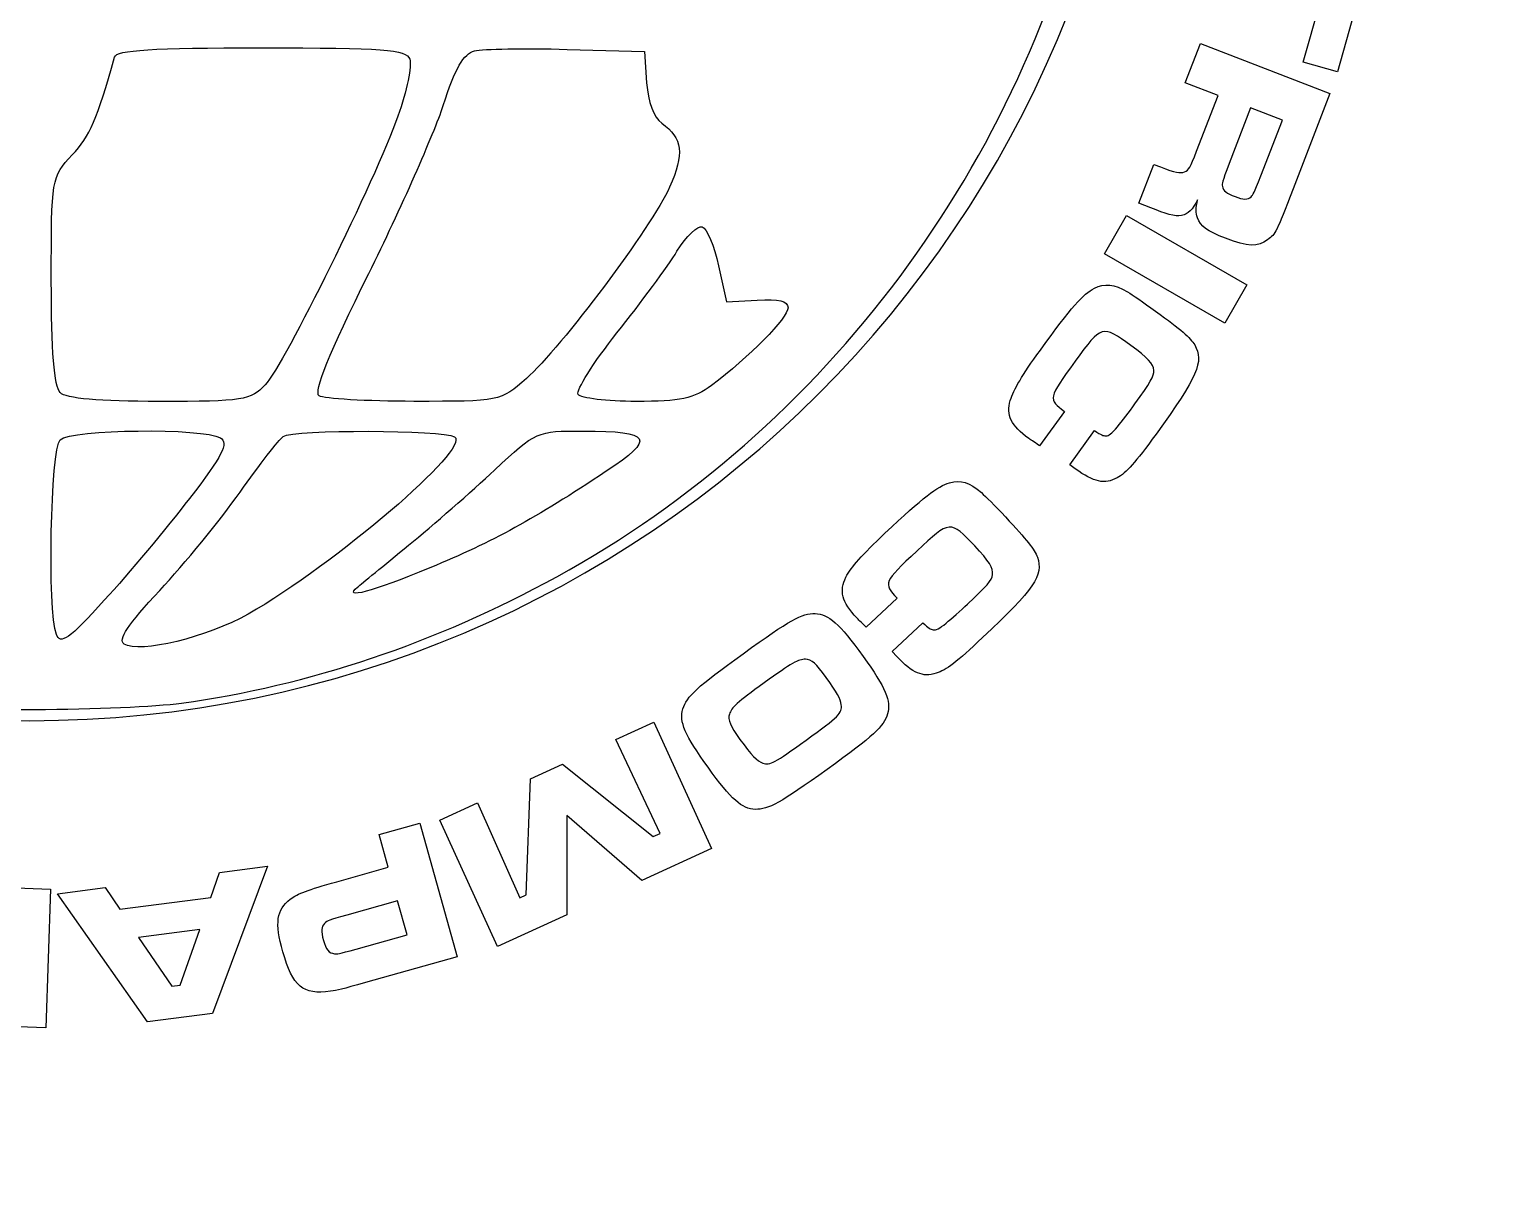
# Model space of a CAD drawing. Header units: millimetres. Extents: x -93 to 57, y 25 to 143.
# Drawn here: x -68.93 to -51.19, y 83.42 to 97.5 of the extents above; entities that cross this region are included whole.
import ezdxf

# ---------------------------------------------------------------- set-up
doc = ezdxf.new("R2010")
doc.units = ezdxf.units.MM
doc.header["$MEASUREMENT"] = 0
doc.layers.add('Layer 1', color=7, linetype='Continuous')

msp = doc.modelspace()

# ---------------------------------------------------------------- linework, layer by layer
at = {"layer": 'Layer 1', "color": 250, "lineweight": 20}
msp.add_open_spline([(-47.7176, 129.818), (-47.7176, 126.6165), (-47.718, 125.8159), (-47.718, 125.8159), (-47.718, 125.8159), (-44.9679, 125.8154), (-42.7178, 123.5657), (-42.7178, 120.8156), (-42.7178, 120.8156), (-42.7178, 120.8156), (-42.7178, 30.8176), (-42.7178, 30.8176), (-42.7178, 30.8176), (-42.7178, 28.0674), (-44.968, 25.8173), (-47.718, 25.8173), (-47.718, 25.8173), (-47.718, 25.8173), (-87.7176, 25.8173), (-87.7176, 25.8173), (-87.7176, 25.8173), (-90.4676, 25.8173), (-92.7178, 28.0673), (-92.7178, 30.8176), (-92.7178, 30.8176), (-92.7178, 30.8176), (-92.7178, 120.8156), (-92.7178, 120.8156), (-92.7178, 120.8156), (-92.7178, 123.5659), (-90.4677, 125.8159), (-87.7176, 125.8159), (-87.7176, 125.8159), (-87.638, 125.8159), (-87.7176, 124.5996), (-87.7176, 132.9852), (-87.7176, 132.9852), (-87.7176, 134.5422), (-86.6045, 135.8158), (-85.244, 135.8159), (-85.244, 135.8159), (-85.244, 135.8159), (-50.1911, 135.818), (-50.1911, 135.818), (-50.1911, 135.818), (-48.8306, 135.8181), (-47.7176, 134.5438), (-47.7176, 132.9873), (-47.7176, 132.9873), (-47.7176, 131.9309), (-47.7176, 130.8744), (-47.7176, 129.818)], degree=3, knots=[0, 0, 0, 0, 0.0714286, 0.0714286, 0.0714286, 0.0714286, 0.1428571, 0.1428571, 0.1428571, 0.1428571, 0.2142857, 0.2142857, 0.2142857, 0.2142857, 0.2857143, 0.2857143, 0.2857143, 0.2857143, 0.3571429, 0.3571429, 0.3571429, 0.3571429, 0.4285714, 0.4285714, 0.4285714, 0.4285714, 0.5, 0.5, 0.5, 0.5, 0.5714286, 0.5714286, 0.5714286, 0.5714286, 0.6428571, 0.6428571, 0.6428571, 0.6428571, 0.7142857, 0.7142857, 0.7142857, 0.7142857, 0.7857143, 0.7857143, 0.7857143, 0.7857143, 0.8571429, 0.8571429, 0.8571429, 0.8571429, 1, 1, 1, 1], dxfattribs=at)
at = {"layer": 'Layer 1', "color": 7}
msp.add_open_spline([(-68.9279, 116.1455), (-61.4659, 116.1455), (-55.4167, 110.0963), (-55.4167, 102.6343), (-55.4167, 102.6343), (-55.4167, 95.1723), (-61.4659, 89.1231), (-68.9279, 89.1231), (-68.9279, 89.1231), (-76.39, 89.1231), (-82.4392, 95.1723), (-82.4392, 102.6343), (-82.4392, 102.6343), (-82.4392, 110.0963), (-76.39, 116.1455), (-68.9279, 116.1455)], degree=3, knots=[0, 0, 0, 0, 0.2, 0.2, 0.2, 0.2, 0.4, 0.4, 0.4, 0.4, 0.6, 0.6, 0.6, 0.6, 1, 1, 1, 1], dxfattribs=at)
at = {"layer": 'Layer 1', "color": 250}
for points, knots in [([(-70.7209, 89.3027), (-70.8927, 89.3206), (-71.4349, 89.4197), (-71.9258, 89.5229), (-71.9258, 89.5229), (-76.6238, 90.5104), (-80.7199, 94.4589), (-81.8652, 99.1039), (-81.8652, 99.1039), (-82.4779, 101.5885), (-82.2922, 105.0455), (-81.429, 107.2258), (-81.429, 107.2258), (-80.7619, 108.9107), (-79.477, 110.8365), (-78.2035, 112.0603), (-78.2035, 112.0603), (-76.5572, 113.6423), (-73.7657, 115.0752), (-71.5458, 115.4777), (-71.5458, 115.4777), (-69.4433, 115.859), (-66.6741, 115.7061), (-64.8749, 115.1095), (-64.8749, 115.1095), (-63.9623, 114.8069), (-62.0575, 113.8313), (-61.2189, 113.2371), (-61.2189, 113.2371), (-60.2281, 112.535), (-58.8851, 111.2015), (-58.1961, 110.2358), (-58.1961, 110.2358), (-57.2352, 108.8889), (-56.3447, 106.9071), (-56.0421, 105.4423), (-56.0421, 105.4423), (-55.6952, 103.7628), (-55.7069, 101.2063), (-56.0691, 99.5501), (-56.0691, 99.5501), (-56.869, 95.8927), (-59.2874, 92.6499), (-62.5453, 90.8663), (-62.5453, 90.8663), (-64.0107, 90.064), (-65.5473, 89.5469), (-67.0904, 89.3366), (-67.0904, 89.3366), (-67.7368, 89.2485), (-69.9999, 89.2274), (-70.7209, 89.3027)], [0, 0, 0, 0, 0.0714286, 0.0714286, 0.0714286, 0.0714286, 0.1428571, 0.1428571, 0.1428571, 0.1428571, 0.2142857, 0.2142857, 0.2142857, 0.2142857, 0.2857143, 0.2857143, 0.2857143, 0.2857143, 0.3571429, 0.3571429, 0.3571429, 0.3571429, 0.4285714, 0.4285714, 0.4285714, 0.4285714, 0.5, 0.5, 0.5, 0.5, 0.5714286, 0.5714286, 0.5714286, 0.5714286, 0.6428571, 0.6428571, 0.6428571, 0.6428571, 0.7142857, 0.7142857, 0.7142857, 0.7142857, 0.7857143, 0.7857143, 0.7857143, 0.7857143, 0.8571429, 0.8571429, 0.8571429, 0.8571429, 1, 1, 1, 1]), ([(-52.5352, 98.9427), (-52.5352, 98.9427), (-52.9478, 99.0589), (-52.9478, 99.0589), (-52.9478, 99.0589), (-52.9478, 99.0589), (-53.151, 98.3383), (-53.151, 98.3383), (-53.151, 98.3383), (-53.151, 98.3383), (-54.3569, 98.6786), (-54.3569, 98.6786), (-54.3569, 98.6786), (-54.3569, 98.6786), (-54.5027, 98.1617), (-54.5027, 98.1617), (-54.5027, 98.1617), (-54.5027, 98.1617), (-53.2968, 97.8215), (-53.2968, 97.8215), (-53.2968, 97.8215), (-53.2968, 97.8215), (-53.5001, 97.1009), (-53.5001, 97.1009), (-53.5001, 97.1009), (-53.5001, 97.1009), (-53.0874, 96.9843), (-53.0874, 96.9843), (-53.0874, 96.9843), (-53.0874, 96.9843), (-52.5352, 98.9427), (-52.5352, 98.9427)], [0, 0, 0, 0, 0.1111111, 0.1111111, 0.1111111, 0.1111111, 0.2222222, 0.2222222, 0.2222222, 0.2222222, 0.3333333, 0.3333333, 0.3333333, 0.3333333, 0.4444444, 0.4444444, 0.4444444, 0.4444444, 0.5555556, 0.5555556, 0.5555556, 0.5555556, 0.6666667, 0.6666667, 0.6666667, 0.6666667, 0.7777778, 0.7777778, 0.7777778, 0.7777778, 1, 1, 1, 1]), ([(-66.0772, 93.1909), (-65.8491, 93.4345), (-64.7422, 95.6752), (-64.4695, 96.4454), (-64.4695, 96.4454), (-64.3615, 96.7504), (-64.2969, 97.0617), (-64.3258, 97.1371), (-64.3258, 97.1371), (-64.3706, 97.2539), (-64.6365, 97.2742), (-66.1244, 97.2742), (-66.1244, 97.2742), (-67.4451, 97.2742), (-67.8781, 97.247), (-67.9017, 97.1626), (-67.9017, 97.1626), (-68.1142, 96.4053), (-68.1993, 96.2088), (-68.4156, 95.9757), (-68.4156, 95.9757), (-68.6678, 95.7041), (-68.6681, 95.7022), (-68.6681, 94.454), (-68.6681, 94.454), (-68.6681, 93.601), (-68.6341, 93.1702), (-68.561, 93.0972), (-68.561, 93.0972), (-68.4893, 93.0255), (-68.0917, 92.9901), (-67.3596, 92.9901), (-67.3596, 92.9901), (-66.3399, 92.9901), (-66.2524, 93.0038), (-66.0772, 93.1909)], [0, 0, 0, 0, 0.1, 0.1, 0.1, 0.1, 0.2, 0.2, 0.2, 0.2, 0.3, 0.3, 0.3, 0.3, 0.4, 0.4, 0.4, 0.4, 0.5, 0.5, 0.5, 0.5, 0.6, 0.6, 0.6, 0.6, 0.7, 0.7, 0.7, 0.7, 0.8, 0.8, 0.8, 0.8, 1, 1, 1, 1]), ([(-62.9124, 93.2689), (-62.4934, 93.6368), (-61.391, 95.1091), (-61.1775, 95.586), (-61.1775, 95.586), (-60.9971, 95.9888), (-61.0203, 96.1799), (-61.2716, 96.3609), (-61.2716, 96.3609), (-61.3687, 96.4308), (-61.439, 96.618), (-61.4559, 96.8518), (-61.4559, 96.8518), (-61.4559, 96.8518), (-61.4833, 97.2296), (-61.4833, 97.2296), (-61.4833, 97.2296), (-61.4833, 97.2296), (-62.4205, 97.2556), (-62.4205, 97.2556), (-62.4205, 97.2556), (-62.9359, 97.2699), (-63.4397, 97.2612), (-63.5399, 97.2362), (-63.5399, 97.2362), (-63.6736, 97.2029), (-63.7752, 97.0263), (-63.9209, 96.574), (-63.9209, 96.574), (-64.0302, 96.2347), (-64.4358, 95.3197), (-64.8224, 94.5405), (-64.8224, 94.5405), (-65.3026, 93.5728), (-65.4929, 93.1032), (-65.4232, 93.0584), (-65.4232, 93.0584), (-65.3671, 93.0223), (-64.8506, 92.9922), (-64.2755, 92.9915), (-64.2755, 92.9915), (-63.2311, 92.9901), (-63.2296, 92.9903), (-62.9124, 93.2689)], [0, 0, 0, 0, 0.0833333, 0.0833333, 0.0833333, 0.0833333, 0.1666667, 0.1666667, 0.1666667, 0.1666667, 0.25, 0.25, 0.25, 0.25, 0.3333333, 0.3333333, 0.3333333, 0.3333333, 0.4166667, 0.4166667, 0.4166667, 0.4166667, 0.5, 0.5, 0.5, 0.5, 0.5833333, 0.5833333, 0.5833333, 0.5833333, 0.6666667, 0.6666667, 0.6666667, 0.6666667, 0.75, 0.75, 0.75, 0.75, 0.8333333, 0.8333333, 0.8333333, 0.8333333, 1, 1, 1, 1]), ([(-54.7457, 97.3277), (-54.7457, 97.3277), (-54.93, 96.8504), (-54.93, 96.8504), (-54.93, 96.8504), (-54.93, 96.8504), (-54.5323, 96.6969), (-54.5323, 96.6969), (-54.5323, 96.6969), (-54.5323, 96.6969), (-54.7932, 96.0218), (-54.7932, 96.0218), (-54.7932, 96.0218), (-54.8698, 95.8241), (-54.888, 95.7907), (-54.9383, 95.7722), (-54.9383, 95.7722), (-54.9927, 95.7503), (-55.0529, 95.7624), (-55.2292, 95.8307), (-55.2292, 95.8307), (-55.2292, 95.8307), (-55.3114, 95.8624), (-55.3114, 95.8624), (-55.3114, 95.8624), (-55.3114, 95.8624), (-55.4933, 95.3922), (-55.4933, 95.3922), (-55.4933, 95.3922), (-55.4933, 95.3922), (-55.3474, 95.3359), (-55.3474, 95.3359), (-55.3474, 95.3359), (-54.9888, 95.1867), (-54.902, 95.2017), (-54.7803, 95.4331), (-54.7803, 95.4331), (-54.8043, 95.3286), (-54.8025, 95.277), (-54.7832, 95.2154), (-54.7832, 95.2154), (-54.7474, 95.1123), (-54.6671, 95.054), (-54.4414, 94.9669), (-54.4414, 94.9669), (-54.1708, 94.8624), (-54.0514, 94.8566), (-53.9323, 94.9484), (-53.9323, 94.9484), (-53.8321, 95.0262), (-53.8321, 95.0262), (-53.623, 95.5671), (-53.623, 95.5671), (-53.623, 95.5671), (-53.1771, 96.7217), (-53.1771, 96.7217), (-53.1771, 96.7217), (-53.1771, 96.7217), (-54.7457, 97.3277), (-54.7457, 97.3277)], [0, 0, 0, 0, 0.0625, 0.0625, 0.0625, 0.0625, 0.125, 0.125, 0.125, 0.125, 0.1875, 0.1875, 0.1875, 0.1875, 0.25, 0.25, 0.25, 0.25, 0.3125, 0.3125, 0.3125, 0.3125, 0.375, 0.375, 0.375, 0.375, 0.4375, 0.4375, 0.4375, 0.4375, 0.5, 0.5, 0.5, 0.5, 0.5625, 0.5625, 0.5625, 0.5625, 0.625, 0.625, 0.625, 0.625, 0.6875, 0.6875, 0.6875, 0.6875, 0.75, 0.75, 0.75, 0.75, 0.8125, 0.8125, 0.8125, 0.8125, 0.875, 0.875, 0.875, 0.875, 1, 1, 1, 1]), ([(-54.1398, 96.5451), (-54.1398, 96.5451), (-53.7539, 96.3962), (-53.7539, 96.3962), (-53.7539, 96.3962), (-53.7539, 96.3962), (-54.014, 95.7236), (-54.014, 95.7236), (-54.014, 95.7236), (-54.1017, 95.503), (-54.1037, 95.4984), (-54.1337, 95.4695), (-54.1337, 95.4695), (-54.1721, 95.4331), (-54.2263, 95.4326), (-54.3276, 95.4717), (-54.3276, 95.4717), (-54.4287, 95.5104), (-54.4702, 95.5429), (-54.4799, 95.5953), (-54.4799, 95.5953), (-54.4856, 95.6356), (-54.4856, 95.6356), (-54.3998, 95.8726), (-54.3998, 95.8726), (-54.3998, 95.8726), (-54.1398, 96.5451), (-54.1398, 96.5451)], [0, 0, 0, 0, 0.125, 0.125, 0.125, 0.125, 0.25, 0.25, 0.25, 0.25, 0.375, 0.375, 0.375, 0.375, 0.5, 0.5, 0.5, 0.5, 0.625, 0.625, 0.625, 0.625, 0.75, 0.75, 0.75, 0.75, 1, 1, 1, 1]), ([(-60.6698, 93.1834), (-60.2149, 93.5249), (-59.7429, 94.0047), (-59.7429, 94.1255), (-59.7429, 94.1255), (-59.7429, 94.2075), (-59.8549, 94.2357), (-60.1154, 94.2189), (-60.1154, 94.2189), (-60.1154, 94.2189), (-60.4878, 94.195), (-60.4878, 94.195), (-60.4878, 94.195), (-60.4878, 94.195), (-60.5839, 94.634), (-60.5839, 94.634), (-60.5839, 94.634), (-60.6368, 94.8755), (-60.7259, 95.0882), (-60.7818, 95.1067), (-60.7818, 95.1067), (-60.8377, 95.1253), (-60.9757, 94.9913), (-61.0883, 94.809), (-61.0883, 94.809), (-61.201, 94.6267), (-61.5283, 94.1817), (-61.8156, 93.8201), (-61.8156, 93.8201), (-62.103, 93.4585), (-62.3141, 93.1238), (-62.2848, 93.0763), (-62.2848, 93.0763), (-62.2554, 93.0289), (-61.938, 92.9901), (-61.5793, 92.9901), (-61.5793, 92.9901), (-61.0494, 92.9901), (-60.8791, 93.0262), (-60.6698, 93.1834), (-60.6698, 93.1834), (-60.6698, 93.1834), (-60.6698, 93.1834), (-60.6698, 93.1834)], [0, 0, 0, 0, 0.0833333, 0.0833333, 0.0833333, 0.0833333, 0.1666667, 0.1666667, 0.1666667, 0.1666667, 0.25, 0.25, 0.25, 0.25, 0.3333333, 0.3333333, 0.3333333, 0.3333333, 0.4166667, 0.4166667, 0.4166667, 0.4166667, 0.5, 0.5, 0.5, 0.5, 0.5833333, 0.5833333, 0.5833333, 0.5833333, 0.6666667, 0.6666667, 0.6666667, 0.6666667, 0.75, 0.75, 0.75, 0.75, 0.8333333, 0.8333333, 0.8333333, 0.8333333, 1, 1, 1, 1]), ([(-54.1846, 94.4048), (-54.1846, 94.4048), (-55.6423, 95.2433), (-55.6423, 95.2433), (-55.6423, 95.2433), (-55.6423, 95.2433), (-55.9102, 94.7775), (-55.9102, 94.7775), (-55.9102, 94.7775), (-55.9102, 94.7775), (-54.4524, 93.9394), (-54.4524, 93.9394), (-54.4524, 93.9394), (-54.4524, 93.9394), (-54.1846, 94.4048), (-54.1846, 94.4048)], [0, 0, 0, 0, 0.2, 0.2, 0.2, 0.2, 0.4, 0.4, 0.4, 0.4, 0.6, 0.6, 0.6, 0.6, 1, 1, 1, 1]), ([(-56.3936, 92.8689), (-56.5943, 93.0174), (-56.5917, 93.025), (-56.2635, 93.4782), (-56.2635, 93.4782), (-55.9454, 93.9172), (-55.935, 93.9189), (-55.5879, 93.6675), (-55.5879, 93.6675), (-55.3835, 93.5197), (-55.3138, 93.444), (-55.3106, 93.367), (-55.3106, 93.367), (-55.3069, 93.299), (-55.3533, 93.2177), (-55.5397, 92.9602), (-55.5397, 92.9602), (-55.6076, 92.8665), (-55.7005, 92.7469), (-55.7518, 92.6843), (-55.7518, 92.6843), (-55.8231, 92.5991), (-55.8569, 92.5737), (-55.8913, 92.5735), (-55.8913, 92.5735), (-55.9254, 92.5737), (-55.9468, 92.5828), (-56.0297, 92.6363), (-56.0297, 92.6363), (-56.0297, 92.6363), (-56.3298, 92.222), (-56.3298, 92.222), (-56.3298, 92.222), (-56.3298, 92.222), (-56.2625, 92.1731), (-56.2625, 92.1731), (-56.2625, 92.1731), (-56.0375, 92.0106), (-55.9053, 91.9831), (-55.7555, 92.0648), (-55.7555, 92.0648), (-55.6441, 92.1241), (-55.5374, 92.2456), (-55.2843, 92.5948), (-55.2843, 92.5948), (-54.7786, 93.293), (-54.7009, 93.4736), (-54.8162, 93.6753), (-54.8162, 93.6753), (-54.8702, 93.7639), (-54.9771, 93.8573), (-55.2894, 94.0835), (-55.2894, 94.0835), (-55.4467, 94.1973), (-55.5663, 94.2776), (-55.6303, 94.318), (-55.6303, 94.318), (-55.7952, 94.4125), (-55.9073, 94.4251), (-56.031, 94.3621), (-56.031, 94.3621), (-56.1693, 94.2913), (-56.31, 94.1317), (-56.6857, 93.6128), (-56.6857, 93.6128), (-56.912, 93.3005), (-57.007, 93.139), (-57.05, 93.0022), (-57.05, 93.0022), (-57.1013, 92.8245), (-57.0413, 92.6966), (-56.8268, 92.5417), (-56.8268, 92.5417), (-56.8063, 92.5268), (-56.7741, 92.5064), (-56.6951, 92.4524), (-56.6951, 92.4524), (-56.6951, 92.4524), (-56.3936, 92.8689), (-56.3936, 92.8689)], [0, 0, 0, 0, 0.047619, 0.047619, 0.047619, 0.047619, 0.0952381, 0.0952381, 0.0952381, 0.0952381, 0.1428571, 0.1428571, 0.1428571, 0.1428571, 0.1904762, 0.1904762, 0.1904762, 0.1904762, 0.2380952, 0.2380952, 0.2380952, 0.2380952, 0.2857143, 0.2857143, 0.2857143, 0.2857143, 0.3333333, 0.3333333, 0.3333333, 0.3333333, 0.3809524, 0.3809524, 0.3809524, 0.3809524, 0.4285714, 0.4285714, 0.4285714, 0.4285714, 0.4761905, 0.4761905, 0.4761905, 0.4761905, 0.5238095, 0.5238095, 0.5238095, 0.5238095, 0.5714286, 0.5714286, 0.5714286, 0.5714286, 0.6190476, 0.6190476, 0.6190476, 0.6190476, 0.6666667, 0.6666667, 0.6666667, 0.6666667, 0.7142857, 0.7142857, 0.7142857, 0.7142857, 0.7619048, 0.7619048, 0.7619048, 0.7619048, 0.8095238, 0.8095238, 0.8095238, 0.8095238, 0.8571429, 0.8571429, 0.8571429, 0.8571429, 0.9047619, 0.9047619, 0.9047619, 0.9047619, 1, 1, 1, 1]), ([(-66.9948, 91.8139), (-66.5891, 92.3406), (-66.5165, 92.4831), (-66.6204, 92.5488), (-66.6204, 92.5488), (-66.8163, 92.6728), (-68.4333, 92.6537), (-68.561, 92.526), (-68.561, 92.526), (-68.6777, 92.4093), (-68.7161, 90.4521), (-68.6072, 90.1685), (-68.6072, 90.1685), (-68.5568, 90.0369), (-68.4567, 90.1082), (-68.0222, 90.5851), (-68.0222, 90.5851), (-67.7339, 90.9015), (-67.2716, 91.4545), (-66.9948, 91.8139)], [0, 0, 0, 0, 0.1666667, 0.1666667, 0.1666667, 0.1666667, 0.3333333, 0.3333333, 0.3333333, 0.3333333, 0.5, 0.5, 0.5, 0.5, 0.6666667, 0.6666667, 0.6666667, 0.6666667, 1, 1, 1, 1]), ([(-66.2835, 90.4139), (-65.2243, 91.0176), (-63.5782, 92.4303), (-63.7828, 92.5602), (-63.7828, 92.5602), (-63.9224, 92.6489), (-65.7358, 92.6529), (-65.8597, 92.5648), (-65.8597, 92.5648), (-65.9105, 92.5287), (-66.1455, 92.2251), (-66.3821, 91.8902), (-66.3821, 91.8902), (-66.6187, 91.5552), (-67.0565, 91.02), (-67.3551, 90.7008), (-67.3551, 90.7008), (-67.7385, 90.2909), (-67.8652, 90.1001), (-67.7861, 90.0512), (-67.7861, 90.0512), (-67.598, 89.9349), (-66.7757, 90.1335), (-66.2835, 90.4139), (-66.2835, 90.4139), (-66.2835, 90.4139), (-66.2835, 90.4139), (-66.2835, 90.4139)], [0, 0, 0, 0, 0.125, 0.125, 0.125, 0.125, 0.25, 0.25, 0.25, 0.25, 0.375, 0.375, 0.375, 0.375, 0.5, 0.5, 0.5, 0.5, 0.625, 0.625, 0.625, 0.625, 0.75, 0.75, 0.75, 0.75, 1, 1, 1, 1]), ([(-64.0822, 90.975), (-63.3151, 91.2925), (-62.8151, 91.566), (-61.945, 92.1437), (-61.945, 92.1437), (-61.3427, 92.5436), (-61.3922, 92.6297), (-62.2263, 92.6317), (-62.2263, 92.6317), (-62.7855, 92.6331), (-62.7954, 92.6287), (-63.2973, 92.1595), (-63.2973, 92.1595), (-63.5759, 91.899), (-64.0449, 91.4892), (-64.3394, 91.2488), (-64.3394, 91.2488), (-64.6339, 91.0085), (-64.9131, 90.7798), (-64.9597, 90.7406), (-64.9597, 90.7406), (-65.1418, 90.5879), (-64.7914, 90.6814), (-64.0822, 90.975)], [0, 0, 0, 0, 0.1428571, 0.1428571, 0.1428571, 0.1428571, 0.2857143, 0.2857143, 0.2857143, 0.2857143, 0.4285714, 0.4285714, 0.4285714, 0.4285714, 0.5714286, 0.5714286, 0.5714286, 0.5714286, 0.7142857, 0.7142857, 0.7142857, 0.7142857, 1, 1, 1, 1]), ([(-58.4224, 90.6073), (-58.5915, 90.7909), (-58.5876, 90.798), (-58.1799, 91.1812), (-58.1799, 91.1812), (-57.785, 91.5523), (-57.774, 91.5522), (-57.4806, 91.2397), (-57.4806, 91.2397), (-57.3078, 91.0561), (-57.2537, 90.9688), (-57.2647, 90.8923), (-57.2647, 90.8923), (-57.274, 90.8251), (-57.3349, 90.7537), (-57.5667, 90.5362), (-57.5667, 90.5362), (-57.6513, 90.4569), (-57.7646, 90.3568), (-57.8271, 90.3055), (-57.8271, 90.3055), (-57.9129, 90.2351), (-57.9508, 90.2163), (-57.9848, 90.2229), (-57.9848, 90.2229), (-58.0184, 90.2294), (-58.0377, 90.2421), (-58.1087, 90.3102), (-58.1087, 90.3102), (-58.1087, 90.3102), (-58.4817, 89.96), (-58.4817, 89.96), (-58.4817, 89.96), (-58.4817, 89.96), (-58.4245, 89.8991), (-58.4245, 89.8991), (-58.4245, 89.8991), (-58.2346, 89.6974), (-58.1097, 89.6454), (-57.9475, 89.6973), (-57.9475, 89.6973), (-57.8271, 89.7347), (-57.6991, 89.8339), (-57.3849, 90.1294), (-57.3849, 90.1294), (-56.7564, 90.7197), (-56.6465, 90.8824), (-56.7216, 91.1023), (-56.7216, 91.1023), (-56.7579, 91.1997), (-56.8455, 91.3112), (-57.1093, 91.592), (-57.1093, 91.592), (-57.2424, 91.7336), (-57.3443, 91.8347), (-57.3999, 91.8864), (-57.3999, 91.8864), (-57.5441, 92.0106), (-57.6519, 92.044), (-57.785, 92.0053), (-57.785, 92.0053), (-57.9344, 91.9618), (-58.1026, 91.8317), (-58.569, 91.393), (-58.569, 91.393), (-58.8503, 91.1288), (-58.9738, 90.9884), (-59.042, 90.8619), (-59.042, 90.8619), (-59.1258, 90.6968), (-59.0906, 90.5604), (-58.9094, 90.3672), (-58.9094, 90.3672), (-58.8923, 90.3489), (-58.8643, 90.3232), (-58.797, 90.2551), (-58.797, 90.2551), (-58.797, 90.2551), (-58.4224, 90.6073), (-58.4224, 90.6073)], [0, 0, 0, 0, 0.047619, 0.047619, 0.047619, 0.047619, 0.0952381, 0.0952381, 0.0952381, 0.0952381, 0.1428571, 0.1428571, 0.1428571, 0.1428571, 0.1904762, 0.1904762, 0.1904762, 0.1904762, 0.2380952, 0.2380952, 0.2380952, 0.2380952, 0.2857143, 0.2857143, 0.2857143, 0.2857143, 0.3333333, 0.3333333, 0.3333333, 0.3333333, 0.3809524, 0.3809524, 0.3809524, 0.3809524, 0.4285714, 0.4285714, 0.4285714, 0.4285714, 0.4761905, 0.4761905, 0.4761905, 0.4761905, 0.5238095, 0.5238095, 0.5238095, 0.5238095, 0.5714286, 0.5714286, 0.5714286, 0.5714286, 0.6190476, 0.6190476, 0.6190476, 0.6190476, 0.6666667, 0.6666667, 0.6666667, 0.6666667, 0.7142857, 0.7142857, 0.7142857, 0.7142857, 0.7619048, 0.7619048, 0.7619048, 0.7619048, 0.8095238, 0.8095238, 0.8095238, 0.8095238, 0.8571429, 0.8571429, 0.8571429, 0.8571429, 0.9047619, 0.9047619, 0.9047619, 0.9047619, 1, 1, 1, 1]), ([(-59.2699, 88.533), (-58.7037, 88.9415), (-58.5847, 89.0525), (-58.5367, 89.2055), (-58.5367, 89.2055), (-58.4919, 89.3588), (-58.5608, 89.5234), (-58.8338, 89.9018), (-58.8338, 89.9018), (-59.1213, 90.3002), (-59.2512, 90.4154), (-59.4143, 90.4217), (-59.4143, 90.4217), (-59.5745, 90.4244), (-59.7193, 90.3447), (-60.2875, 89.9346), (-60.2875, 89.9346), (-60.8478, 89.5303), (-60.9689, 89.4181), (-61.0169, 89.2652), (-61.0169, 89.2652), (-61.0624, 89.108), (-60.9957, 88.9509), (-60.7121, 88.5583), (-60.7121, 88.5583), (-60.4306, 88.1682), (-60.3012, 88.0532), (-60.1393, 88.0489), (-60.1393, 88.0489), (-59.9787, 88.0463), (-59.8364, 88.1242), (-59.2699, 88.533)], [0, 0, 0, 0, 0.1111111, 0.1111111, 0.1111111, 0.1111111, 0.2222222, 0.2222222, 0.2222222, 0.2222222, 0.3333333, 0.3333333, 0.3333333, 0.3333333, 0.4444444, 0.4444444, 0.4444444, 0.4444444, 0.5555556, 0.5555556, 0.5555556, 0.5555556, 0.6666667, 0.6666667, 0.6666667, 0.6666667, 0.7777778, 0.7777778, 0.7777778, 0.7777778, 1, 1, 1, 1]), ([(-59.525, 88.8868), (-59.9076, 88.6109), (-59.9612, 88.5815), (-60.0467, 88.6098), (-60.0467, 88.6098), (-60.1153, 88.6316), (-60.1853, 88.7025), (-60.3254, 88.897), (-60.3254, 88.897), (-60.4434, 89.0605), (-60.4733, 89.1321), (-60.4528, 89.2028), (-60.4528, 89.2028), (-60.429, 89.2821), (-60.3614, 89.3434), (-60.0324, 89.5808), (-60.0324, 89.5808), (-59.6949, 89.8241), (-59.6154, 89.8693), (-59.533, 89.8665), (-59.533, 89.8665), (-59.4556, 89.8632), (-59.4036, 89.817), (-59.2813, 89.6473), (-59.2813, 89.6473), (-59.1513, 89.4674), (-59.1049, 89.3858), (-59.0982, 89.3161), (-59.0982, 89.3161), (-59.0861, 89.2128), (-59.1245, 89.176), (-59.525, 88.8868)], [0, 0, 0, 0, 0.1111111, 0.1111111, 0.1111111, 0.1111111, 0.2222222, 0.2222222, 0.2222222, 0.2222222, 0.3333333, 0.3333333, 0.3333333, 0.3333333, 0.4444444, 0.4444444, 0.4444444, 0.4444444, 0.5555556, 0.5555556, 0.5555556, 0.5555556, 0.6666667, 0.6666667, 0.6666667, 0.6666667, 0.7777778, 0.7777778, 0.7777778, 0.7777778, 1, 1, 1, 1]), ([(-60.6697, 87.576), (-60.6697, 87.576), (-61.3706, 89.1044), (-61.3706, 89.1044), (-61.3706, 89.1044), (-61.3706, 89.1044), (-61.8288, 88.8942), (-61.8288, 88.8942), (-61.8288, 88.8942), (-61.8288, 88.8942), (-61.2933, 87.7561), (-61.2933, 87.7561), (-61.2933, 87.7561), (-61.2933, 87.7561), (-61.3758, 87.7183), (-61.3758, 87.7183), (-61.3758, 87.7183), (-61.3758, 87.7183), (-62.4753, 88.598), (-62.4753, 88.598), (-62.4753, 88.598), (-62.4753, 88.598), (-62.8627, 88.4205), (-62.8627, 88.4205), (-62.8627, 88.4205), (-62.8627, 88.4205), (-62.9135, 87.013), (-62.9135, 87.013), (-62.9135, 87.013), (-62.9135, 87.013), (-62.9915, 86.9777), (-62.9915, 86.9777), (-62.9915, 86.9777), (-62.9915, 86.9777), (-63.5044, 88.1265), (-63.5044, 88.1265), (-63.5044, 88.1265), (-63.5044, 88.1265), (-63.9626, 87.9163), (-63.9626, 87.9163), (-63.9626, 87.9163), (-63.9626, 87.9163), (-63.2621, 86.3878), (-63.2621, 86.3878), (-63.2621, 86.3878), (-63.2621, 86.3878), (-62.4234, 86.7721), (-62.4234, 86.7721), (-62.4234, 86.7721), (-62.4234, 86.7721), (-62.4221, 87.9737), (-62.4221, 87.9737), (-62.4221, 87.9737), (-62.4221, 87.9737), (-61.5131, 87.1891), (-61.5131, 87.1891), (-61.5131, 87.1891), (-61.5131, 87.1891), (-60.6697, 87.576), (-60.6697, 87.576)], [0, 0, 0, 0, 0.0625, 0.0625, 0.0625, 0.0625, 0.125, 0.125, 0.125, 0.125, 0.1875, 0.1875, 0.1875, 0.1875, 0.25, 0.25, 0.25, 0.25, 0.3125, 0.3125, 0.3125, 0.3125, 0.375, 0.375, 0.375, 0.375, 0.4375, 0.4375, 0.4375, 0.4375, 0.5, 0.5, 0.5, 0.5, 0.5625, 0.5625, 0.5625, 0.5625, 0.625, 0.625, 0.625, 0.625, 0.6875, 0.6875, 0.6875, 0.6875, 0.75, 0.75, 0.75, 0.75, 0.8125, 0.8125, 0.8125, 0.8125, 0.875, 0.875, 0.875, 0.875, 1, 1, 1, 1]), ([(-64.2046, 87.8806), (-64.2046, 87.8806), (-64.6976, 87.7427), (-64.6976, 87.7427), (-64.6976, 87.7427), (-64.6976, 87.7427), (-64.5867, 87.347), (-64.5867, 87.347), (-64.5867, 87.347), (-64.5867, 87.347), (-65.208, 87.1729), (-65.208, 87.1729), (-65.208, 87.1729), (-65.5671, 87.0721), (-65.6761, 87.0312), (-65.7739, 86.9592), (-65.7739, 86.9592), (-65.9406, 86.834), (-65.9617, 86.6764), (-65.8634, 86.3244), (-65.8634, 86.3244), (-65.7447, 85.902), (-65.6188, 85.7984), (-65.2863, 85.8446), (-65.2863, 85.8446), (-65.2009, 85.8578), (-65.1517, 85.869), (-64.8607, 85.9507), (-64.8607, 85.9507), (-64.8607, 85.9507), (-63.751, 86.2618), (-63.751, 86.2618), (-63.751, 86.2618), (-63.751, 86.2618), (-64.2046, 87.8806), (-64.2046, 87.8806)], [0, 0, 0, 0, 0.1, 0.1, 0.1, 0.1, 0.2, 0.2, 0.2, 0.2, 0.3, 0.3, 0.3, 0.3, 0.4, 0.4, 0.4, 0.4, 0.5, 0.5, 0.5, 0.5, 0.6, 0.6, 0.6, 0.6, 0.7, 0.7, 0.7, 0.7, 0.8, 0.8, 0.8, 0.8, 1, 1, 1, 1]), ([(-68.0173, 87.1029), (-68.0173, 87.1029), (-68.595, 87.0276), (-68.595, 87.0276), (-68.595, 87.0276), (-68.595, 87.0276), (-67.5047, 85.4742), (-67.5047, 85.4742), (-67.5047, 85.4742), (-67.5047, 85.4742), (-66.7146, 85.5773), (-66.7146, 85.5773), (-66.7146, 85.5773), (-66.7146, 85.5773), (-66.0502, 87.3601), (-66.0502, 87.3601), (-66.0502, 87.3601), (-66.0502, 87.3601), (-66.6299, 87.2841), (-66.6299, 87.2841), (-66.6299, 87.2841), (-66.6299, 87.2841), (-66.7358, 86.9831), (-66.7358, 86.9831), (-66.7358, 86.9831), (-66.7358, 86.9831), (-67.838, 86.8392), (-67.838, 86.8392), (-67.838, 86.8392), (-67.838, 86.8392), (-68.0173, 87.1029), (-68.0173, 87.1029)], [0, 0, 0, 0, 0.1111111, 0.1111111, 0.1111111, 0.1111111, 0.2222222, 0.2222222, 0.2222222, 0.2222222, 0.3333333, 0.3333333, 0.3333333, 0.3333333, 0.4444444, 0.4444444, 0.4444444, 0.4444444, 0.5555556, 0.5555556, 0.5555556, 0.5555556, 0.6666667, 0.6666667, 0.6666667, 0.6666667, 0.7777778, 0.7777778, 0.7777778, 0.7777778, 1, 1, 1, 1]), ([(-68.736, 85.4033), (-68.736, 85.4033), (-68.6787, 87.0837), (-68.6787, 87.0837), (-68.6787, 87.0837), (-68.6787, 87.0837), (-69.2002, 87.1016), (-69.2002, 87.1016), (-69.2002, 87.1016), (-69.2002, 87.1016), (-69.2301, 85.8489), (-69.2301, 85.8489), (-69.2301, 85.8489), (-69.2301, 85.8489), (-69.2856, 85.8507), (-69.2856, 85.8507), (-69.2856, 85.8507), (-69.2856, 85.8507), (-70.1275, 87.1333), (-70.1275, 87.1333), (-70.1275, 87.1333), (-70.1275, 87.1333), (-71.0167, 87.1634), (-71.0167, 87.1634), (-71.0167, 87.1634), (-71.0167, 87.1634), (-71.074, 85.483), (-71.074, 85.483), (-71.074, 85.483), (-71.074, 85.483), (-70.5526, 85.4651), (-70.5526, 85.4651), (-70.5526, 85.4651), (-70.5526, 85.4651), (-70.5226, 86.7177), (-70.5226, 86.7177), (-70.5226, 86.7177), (-70.5226, 86.7177), (-70.4696, 86.7161), (-70.4696, 86.7161), (-70.4696, 86.7161), (-70.4696, 86.7161), (-69.6327, 85.4339), (-69.6327, 85.4339), (-69.6327, 85.4339), (-69.6327, 85.4339), (-68.736, 85.4033), (-68.736, 85.4033)], [0, 0, 0, 0, 0.0769231, 0.0769231, 0.0769231, 0.0769231, 0.1538462, 0.1538462, 0.1538462, 0.1538462, 0.2307692, 0.2307692, 0.2307692, 0.2307692, 0.3076923, 0.3076923, 0.3076923, 0.3076923, 0.3846154, 0.3846154, 0.3846154, 0.3846154, 0.4615385, 0.4615385, 0.4615385, 0.4615385, 0.5384615, 0.5384615, 0.5384615, 0.5384615, 0.6153846, 0.6153846, 0.6153846, 0.6153846, 0.6923077, 0.6923077, 0.6923077, 0.6923077, 0.7692308, 0.7692308, 0.7692308, 0.7692308, 0.8461538, 0.8461538, 0.8461538, 0.8461538, 1, 1, 1, 1]), ([(-64.4731, 86.9415), (-64.4731, 86.9415), (-64.3573, 86.5289), (-64.3573, 86.5289), (-64.3573, 86.5289), (-64.3573, 86.5289), (-64.9739, 86.3561), (-64.9739, 86.3561), (-64.9739, 86.3561), (-65.1956, 86.2965), (-65.2006, 86.2953), (-65.2384, 86.3005), (-65.2384, 86.3005), (-65.306, 86.3078), (-65.3383, 86.3482), (-65.3704, 86.4622), (-65.3704, 86.4622), (-65.4024, 86.5766), (-65.3982, 86.6275), (-65.3573, 86.6677), (-65.3573, 86.6677), (-65.3218, 86.7012), (-65.3122, 86.7037), (-65.0897, 86.7687), (-65.0897, 86.7687), (-65.0897, 86.7687), (-64.4731, 86.9415), (-64.4731, 86.9415)], [0, 0, 0, 0, 0.125, 0.125, 0.125, 0.125, 0.25, 0.25, 0.25, 0.25, 0.375, 0.375, 0.375, 0.375, 0.5, 0.5, 0.5, 0.5, 0.625, 0.625, 0.625, 0.625, 0.75, 0.75, 0.75, 0.75, 1, 1, 1, 1]), ([(-67.6129, 86.4973), (-67.6129, 86.4973), (-66.8677, 86.5946), (-66.8677, 86.5946), (-66.8677, 86.5946), (-66.8677, 86.5946), (-67.1078, 85.9203), (-67.1078, 85.9203), (-67.1078, 85.9203), (-67.1078, 85.9203), (-67.2077, 85.9068), (-67.2077, 85.9068), (-67.2077, 85.9068), (-67.2077, 85.9068), (-67.6129, 86.4973), (-67.6129, 86.4973)], [0, 0, 0, 0, 0.2, 0.2, 0.2, 0.2, 0.4, 0.4, 0.4, 0.4, 0.6, 0.6, 0.6, 0.6, 1, 1, 1, 1])]:
    msp.add_open_spline(points, degree=3, knots=knots, dxfattribs=at)

doc.saveas('drawing.dxf')
